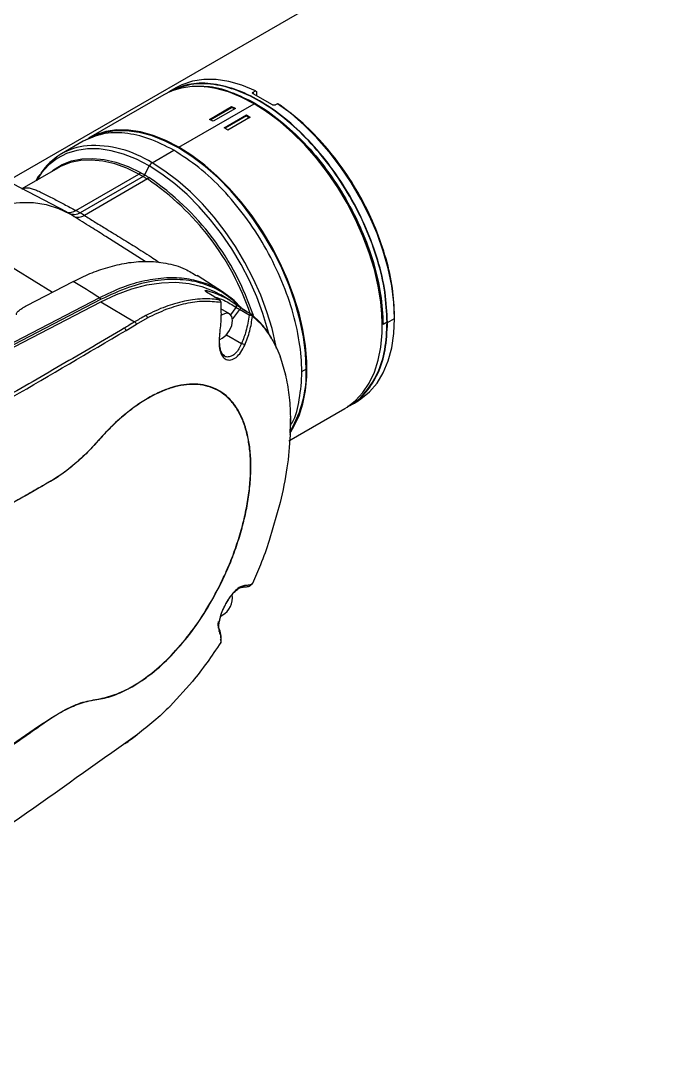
# Model space of a CAD drawing. Header units: millimetres. Extents: x -356 to 237, y 0 to 365.
# Drawn here: x -203.54 to -198.65, y 265.25 to 272.93 of the extents above; entities that cross this region are included whole.
import ezdxf

# ---------------------------------------------------------------- set-up
doc = ezdxf.new("R2010")
doc.units = ezdxf.units.MM

msp = doc.modelspace()

# ---------------------------------------------------------------- linework, layer by layer
at = {"color": 7, "linetype": 'Continuous', "lineweight": 25}
for p, q in [((-203.6184, 271.7383), (-190.0371, 279.5786)), ((-202.3754, 272.4261), (-202.4283, 272.3956)), ((-202.4672, 272.3731), (-203.0324, 272.0468)), ((-201.7965, 272.3932), (-201.7798, 272.4028)), ((-201.7965, 272.3932), (-201.7965, 272.3814)), ((-201.6517, 272.2978), (-201.7965, 272.3814)), ((-201.7798, 272.4028), (-201.7714, 272.398)), ((-201.7714, 272.398), (-201.7714, 272.3669)), ((-202.3533, 271.9796), (-201.7882, 272.3058)), ((-202.125, 272.1888), (-201.958, 272.2852)), ((-202.1188, 272.1857), (-201.958, 272.2785)), ((-201.9301, 272.271), (-202.0972, 272.1746)), ((-201.958, 272.2785), (-201.958, 272.2852)), ((-201.9376, 272.2667), (-201.958, 272.2785)), ((-201.7798, 272.301), (-201.7882, 272.3058)), ((-201.6128, 272.3064), (-201.6295, 272.2968)), ((-201.6044, 272.3016), (-201.6128, 272.3064)), ((-201.6044, 272.3016), (-201.5933, 272.2945)), ((-202.0136, 272.1264), (-201.8466, 272.2228)), ((-201.8466, 272.2142), (-202.0066, 272.1219)), ((-201.8188, 272.2049), (-201.9858, 272.1084)), ((-201.8466, 272.2228), (-201.8466, 272.2142)), ((-201.8466, 272.2142), (-201.8246, 272.2015)), ((-203.0713, 272.0243), (-203.2343, 271.9302)), ((-202.3561, 271.9747), (-202.3533, 271.9796)), ((-202.5553, 271.863), (-202.3923, 271.9571)), ((-203.1928, 271.492), (-203.8637, 271.842)), ((-203.2612, 271.8238), (-203.5306, 271.6683)), ((-203.2529, 271.8284), (-203.2612, 271.8238)), ((-202.6103, 271.7733), (-202.5766, 271.8392)), ((-203.1255, 271.5053), (-202.653, 271.778)), ((-202.621, 271.7614), (-203.0935, 271.4886)), ((-202.5899, 271.7416), (-203.0624, 271.4688)), ((-203.0935, 271.4886), (-203.1255, 271.5053)), ((-203.0624, 271.4688), (-203.0935, 271.4886)), ((-204.1043, 271.3866), (-203.3026, 270.8914)), ((-202.6074, 271.1226), (-202.9019, 271.3098)), ((-202.8895, 271.3019), (-202.9019, 271.3097)), ((-203.4944, 270.7916), (-203.1456, 270.9731)), ((-202.0197, 270.8904), (-202.2158, 271.0171)), ((-202.9495, 270.8507), (-207.4675, 268.4998)), ((-202.937, 270.839), (-207.455, 268.4881)), ((-207.4373, 268.483), (-202.9379, 270.8206)), ((-202.9379, 270.8206), (-202.6855, 270.6696)), ((-201.97, 270.8295), (-202.039, 270.8713)), ((-201.9739, 270.7288), (-202.0392, 270.7665)), ((-201.9652, 270.7219), (-201.924, 270.7765)), ((-201.8998, 270.7634), (-201.9525, 270.6934)), ((-201.8266, 270.7188), (-201.8998, 270.7634)), ((-202.6724, 270.6526), (-202.5885, 270.7001)), ((-202.028, 270.7235), (-202.0388, 270.7164)), ((-202.0387, 270.7297), (-202.028, 270.7235)), ((-201.7408, 270.6621), (-201.8084, 270.7263)), ((-201.8013, 270.7122), (-201.7341, 270.6487)), ((-200.7915, 270.6664), (-200.8221, 270.6487)), ((-200.7887, 270.6648), (-200.7358, 270.6953)), ((-200.7358, 270.6953), (-200.7358, 270.7114)), ((-202.7499, 270.6059), (-202.6724, 270.6526)), ((-200.8277, 270.6423), (-200.8277, 270.6519)), ((-202.0473, 270.5384), (-202.028, 270.5467)), ((-201.996, 270.5733), (-201.8835, 270.5077)), ((-202.0111, 270.4137), (-202.0219, 270.4232)), ((-201.5905, 270.3986), (-201.5539, 270.2725)), ((-201.3984, 270.316), (-201.4346, 270.2951)), ((-201.0701, 270.0429), (-201.0172, 270.0734)), ((-201.5285, 269.7783), (-201.1091, 270.0204)), ((-201.5173, 269.9578), (-201.519, 269.8213)), ((-201.5928, 269.3151), (-201.6753, 269.0284)), ((-201.8045, 268.7023), (-201.8014, 268.7069)), ((-202.0392, 268.4627), (-202.028, 268.4682)), ((-202.0402, 268.2642), (-202.04, 268.2647)), ((-202.2517, 267.9725), (-202.4192, 267.7872)), ((-202.6653, 267.5747), (-202.7511, 267.5123))]:
    msp.add_line(p, q, dxfattribs=at)
at = {"color": 7, "linetype": 'Continuous', "lineweight": 25, "flags": 128}
for points in [[(-201.7882, 272.3058), (-201.8853, 272.3562), (-201.9815, 272.3947), (-202.0757, 272.4209), (-202.1669, 272.4346), (-202.2543, 272.4355), (-202.3368, 272.4238), (-202.4138, 272.3994), (-202.4672, 272.3731)], [(-201.7798, 272.4028), (-201.8805, 272.4446), (-201.9792, 272.473), (-202.0747, 272.4876), (-202.166, 272.4883), (-202.252, 272.4751), (-202.3317, 272.4482), (-202.3754, 272.4261)], [(-201.1091, 270.0204), (-201.092, 270.0307), (-201.0287, 270.0794), (-200.9731, 270.1395), (-200.9259, 270.2105), (-200.8875, 270.2916), (-200.8584, 270.382), (-200.8388, 270.4807), (-200.8289, 270.5868), (-200.8289, 270.6992), (-200.8388, 270.8166), (-200.8584, 270.938), (-200.8875, 271.062), (-200.9259, 271.1874), (-200.9731, 271.3129), (-201.0287, 271.4372), (-201.092, 271.559), (-201.1625, 271.6771), (-201.2395, 271.7903), (-201.322, 271.8974), (-201.4094, 271.9973), (-201.5006, 272.089), (-201.5948, 272.1715), (-201.691, 272.244), (-201.7882, 272.3058)], [(-200.7358, 270.6953), (-200.7412, 270.8157), (-200.7573, 270.941), (-200.784, 271.0698), (-200.8209, 271.2006), (-200.8676, 271.3319), (-200.9236, 271.4623), (-200.9882, 271.5904), (-201.0609, 271.7146), (-201.1406, 271.8336), (-201.2266, 271.946), (-201.3178, 272.0506), (-201.4133, 272.1463), (-201.512, 272.2319), (-201.6128, 272.3064)], [(-202.3533, 271.9796), (-202.4504, 272.03), (-202.5466, 272.0685), (-202.6408, 272.0947), (-202.732, 272.1083), (-202.8194, 272.1093), (-202.9019, 272.0975), (-202.9789, 272.0732), (-203.0494, 272.0365), (-203.0566, 272.0318)], [(-202.3561, 271.9747), (-202.4562, 272.0265), (-202.5552, 272.0655), (-202.652, 272.0915), (-202.7456, 272.104), (-202.8349, 272.103), (-202.919, 272.0885), (-202.9969, 272.0606), (-203.0332, 272.0418)], [(-202.5766, 271.8392), (-202.6728, 271.889), (-202.7679, 271.9272), (-202.8611, 271.9531), (-202.9514, 271.9666), (-203.0379, 271.9675), (-203.1196, 271.9559), (-203.1957, 271.9318), (-203.2655, 271.8955), (-203.3282, 271.8473), (-203.3832, 271.7878), (-203.4223, 271.7308)], [(-201.3984, 270.316), (-201.4037, 270.4347), (-201.4193, 270.558), (-201.4453, 270.6848), (-201.4812, 270.8136), (-201.5267, 270.943), (-201.5813, 271.0716), (-201.6444, 271.198), (-201.7153, 271.3208), (-201.7932, 271.4386), (-201.8772, 271.5502), (-201.9666, 271.6543), (-202.0601, 271.7498), (-202.157, 271.8356), (-202.256, 271.9109), (-202.3561, 271.9747)], [(-201.515, 269.8453), (-201.491, 269.8843), (-201.4526, 269.9654), (-201.4235, 270.0557), (-201.4039, 270.1545), (-201.3941, 270.2606), (-201.3941, 270.3729), (-201.4039, 270.4904), (-201.4235, 270.6117), (-201.4526, 270.7357), (-201.491, 270.8611), (-201.5382, 270.9866), (-201.5938, 271.1109), (-201.6572, 271.2327), (-201.7277, 271.3509), (-201.8046, 271.464), (-201.8872, 271.5711), (-201.9745, 271.671), (-202.0658, 271.7627), (-202.1599, 271.8453), (-202.2561, 271.9178), (-202.3533, 271.9796)], [(-203.2939, 271.81), (-203.2293, 271.8493), (-203.1583, 271.8769), (-203.0816, 271.8925), (-203.0001, 271.896), (-202.9145, 271.8874), (-202.8257, 271.8667), (-202.7348, 271.8341), (-202.6425, 271.79)], [(-202.653, 271.778), (-202.7448, 271.8219), (-202.8352, 271.8543), (-202.9235, 271.8749), (-203.0086, 271.8835), (-203.0897, 271.88), (-203.166, 271.8644), (-203.2366, 271.8369), (-203.2529, 271.8284)], [(-201.6761, 270.5731), (-201.6853, 270.6082), (-201.7232, 270.7323), (-201.77, 270.8565), (-201.825, 270.9795), (-201.8877, 271.1001), (-201.9575, 271.217), (-202.0336, 271.329), (-202.1153, 271.435), (-202.2018, 271.5338), (-202.292, 271.6246), (-202.3853, 271.7062), (-202.4804, 271.778), (-202.5766, 271.8392)], [(-201.6207, 270.47), (-201.6255, 270.4951), (-201.6546, 270.6191), (-201.693, 270.7445), (-201.7402, 270.87), (-201.7958, 270.9943), (-201.8591, 271.1161), (-201.9297, 271.2343), (-202.0066, 271.3474), (-202.0892, 271.4545), (-202.1765, 271.5544), (-202.2677, 271.6461), (-202.3619, 271.7286), (-202.4581, 271.8012), (-202.5553, 271.863)], [(-204.1043, 271.3866), (-203.9895, 271.4471), (-203.8755, 271.4957), (-203.7633, 271.5318), (-203.6536, 271.5554), (-203.5474, 271.5661), (-203.4453, 271.5639), (-203.3483, 271.5489), (-203.2569, 271.521), (-203.172, 271.4807)], [(-203.1409, 271.4609), (-203.1583, 271.472), (-203.172, 271.4807)], [(-202.9379, 270.8206), (-202.8214, 270.8753), (-202.7062, 270.9176), (-202.5933, 270.9471), (-202.4834, 270.9637), (-202.3775, 270.9673), (-202.2763, 270.9577), (-202.1806, 270.9351), (-202.0911, 270.8996), (-202.039, 270.8713)], [(-202.0483, 270.8334), (-202.1029, 270.8668), (-202.1458, 270.8929)], [(-202.028, 270.5467), (-201.9987, 270.5703), (-201.9739, 270.6038), (-201.9573, 270.6421), (-201.9514, 270.6793), (-201.9573, 270.7097), (-201.9739, 270.7288), (-201.9987, 270.7337), (-202.028, 270.7235)], [(-201.8817, 270.7708), (-201.8834, 270.7718), (-201.8855, 270.7722), (-201.8877, 270.772), (-201.8902, 270.7713), (-201.8927, 270.77), (-201.8952, 270.7682), (-201.8976, 270.766), (-201.8998, 270.7634)], [(-201.8124, 270.7277), (-201.8456, 270.7478), (-201.8857, 270.7722)], [(-201.8817, 270.7708), (-201.8406, 270.7459), (-201.8084, 270.7263)], [(-201.0172, 270.0734), (-200.9882, 270.0916), (-200.9236, 270.145), (-200.8676, 270.2108), (-200.8209, 270.2882), (-200.784, 270.3764), (-200.7573, 270.4744), (-200.7412, 270.5811), (-200.7358, 270.6953)], [(-202.0482, 270.5827), (-202.0477, 270.5825), (-202.0463, 270.5821), (-202.0455, 270.5817), (-202.0453, 270.5813), (-202.0458, 270.5811), (-202.0469, 270.5809), (-202.0485, 270.5809)]]:
    msp.add_lwpolyline(points, dxfattribs=at)
at = {"color": 7, "linetype": 'Continuous', "lineweight": 25}
for centre, radius, start, end in [((-202.9971, 271.5191), 0.474, 95.402, 146.02638), ((-202.9954, 271.179), 0.8133, 57.2392, 93.27008), ((-203.3102, 271.8107), 0.0163, 336.16016, 357.46813), ((-202.5242, 271.8137), 0.0582, 122.20484, 154.06), ((-202.668, 271.8017), 0.028, 302.28147, 335.36573), ((-202.606, 271.7673), 0.0303, 302.11167, 332.73336), ((-203.7106, 270.0847), 2.0003, 18.87989, 55.92504), ((-203.7071, 270.086), 2.0131, 18.24452, 55.92079), ((-203.1729, 271.5721), 0.0819, 254.45854, 305.3227), ((-203.1087, 271.5349), 0.0807, 246.49098, 305.00847), ((-219.5788, 244.4307), 31.2178, 57.81284, 58.23718), ((-202.3046, 270.2771), 0.6457, 54.24403, 76.11746), ((-202.1594, 270.8895), 0.0175, 4.44007, 55.89414), ((-202.1529, 270.8785), 0.0165, 53.28341, 69.64875), ((-202.1472, 270.8862), 0.00695, 35.26636, 77.80495), ((-201.9379, 270.7872), 0.0175, 322.51667, 52.66437), ((-202.6995, 270.6452), 0.0281, 15.23391, 59.9883), ((-202.6144, 270.6942), 0.0265, 12.72728, 59.54449), ((-201.7487, 270.6498), 0.0146, 355.46068, 57.44129), ((-202.7772, 270.5987), 0.0282, 14.73476, 59.68521), ((-201.892, 270.4612), 0.0472, 46.31268, 79.65983), ((-201.6024, 270.3998), 0.0119, 354.04042, 52.30888), ((-201.5643, 270.2738), 0.0104, 353.02343, 36.11581), ((-202.2505, 270.2857), 0.8527, 329.71108, 2.03811), ((-201.5243, 269.9589), 0.00708, 350.94704, 16.27049), ((-201.5248, 269.8223), 0.00587, 350.12395, 15.96887), ((-201.9667, 268.8435), 0.1576, 241.91883, 242.57107), ((-201.879, 268.698), 0.0182, 272.08461, 338.84377), ((-202.1048, 268.5999), 0.1524, 300.26435, 8.4467), ((-202.0651, 268.3576), 0.0166, 323.23213, 48.01704), ((-202.2543, 267.973), 0.00256, 293.80246, 349.38886), ((-202.4234, 267.7882), 0.00431, 288.93949, 345.90701), ((-202.7582, 267.5153), 0.00811, 270.86141, 295.09971), ((-202.758, 267.5144), 0.00721, 296.98179, 343.02528), ((-202.6721, 267.5769), 0.00721, 296.70471, 341.62146)]:
    msp.add_arc(centre, radius, start, end, dxfattribs=at)
for points, knots in [([(-200.7887, 270.6648), (-200.7926, 270.7407), (-200.8007, 270.8987), (-200.8586, 271.137), (-200.9467, 271.3785), (-201.0658, 271.6139), (-201.2102, 271.8345), (-201.3749, 272.0321), (-201.5536, 272.1994), (-201.7399, 272.3299), (-201.9274, 272.4193), (-202.1092, 272.4624), (-202.282, 272.461), (-202.3806, 272.4169), (-202.4283, 272.3955)], [0, 0, 0, 0, 0.084116, 0.174875, 0.270409, 0.368426, 0.466442, 0.561971, 0.652725, 0.736837, 0.813106, 0.881336, 0.942706, 1, 1, 1, 1]), ([(-200.7915, 270.6664), (-200.7954, 270.7421), (-200.8034, 270.8996), (-200.8612, 271.1373), (-200.949, 271.378), (-201.0678, 271.6127), (-201.2117, 271.8328), (-201.3759, 272.0298), (-201.5542, 272.1965), (-201.7399, 272.3267), (-201.9269, 272.4159), (-202.1081, 272.4588), (-202.2804, 272.4574), (-202.3788, 272.4134), (-202.4263, 272.3921)], [0, 0, 0, 0, 0.084116, 0.174877, 0.270409, 0.368425, 0.466442, 0.561971, 0.652725, 0.736837, 0.813106, 0.881337, 0.942707, 1, 1, 1, 1]), ([(-202.1635, 272.4341), (-202.1578, 272.4344), (-202.0906, 272.4378), (-201.9574, 272.3942), (-201.7706, 272.3102), (-201.5848, 272.1785), (-201.4066, 272.0122), (-201.2424, 271.815), (-201.0984, 271.5951), (-200.9797, 271.3603), (-200.8919, 271.1196), (-200.8341, 270.8819), (-200.826, 270.7244), (-200.8221, 270.6487)], [0, 0, 0, 0, 0.007194, 0.084054, 0.16997, 0.264719, 0.366952, 0.474564, 0.584977, 0.695392, 0.803006, 0.905245, 1, 1, 1, 1]), ([(-201.7965, 272.3814), (-201.7978, 272.3821), (-201.8, 272.3834), (-201.8016, 272.3871), (-201.8, 272.3909), (-201.7978, 272.3924), (-201.7965, 272.3932)], [0, 0, 0, 0, 0.274008, 0.489933, 0.709232, 1, 1, 1, 1]), ([(-201.958, 272.2852), (-201.9528, 272.2826), (-201.9434, 272.278), (-201.9342, 272.2731), (-201.9301, 272.271)], [0, 0, 0, 0, 0.558121, 1, 1, 1, 1]), ([(-200.8277, 270.6519), (-200.8316, 270.7272), (-200.8396, 270.8838), (-200.897, 271.1201), (-200.9843, 271.3594), (-201.1024, 271.5927), (-201.2454, 271.8116), (-201.409, 272.0069), (-201.5849, 272.1748), (-201.7165, 272.26), (-201.7798, 272.301)], [0, 0, 0, 0, 0.11416, 0.237334, 0.366987, 0.50001, 0.633034, 0.762681, 0.885849, 1, 1, 1, 1]), ([(-201.6295, 272.2968), (-201.6312, 272.296), (-201.6347, 272.2945), (-201.6407, 272.2943), (-201.6466, 272.2951), (-201.6501, 272.2969), (-201.6517, 272.2978)], [0, 0, 0, 0, 0.2374016, 0.49501, 0.7577284, 1, 1, 1, 1]), ([(-200.7358, 270.7114), (-200.7392, 270.7816), (-200.7462, 270.9273), (-200.7968, 271.1476), (-200.8739, 271.3716), (-200.9788, 271.5917), (-201.1066, 271.8009), (-201.2541, 271.9915), (-201.4143, 272.1598), (-201.5349, 272.2506), (-201.5933, 272.2945)], [0, 0, 0, 0, 0.113092, 0.234727, 0.362728, 0.494427, 0.626891, 0.757134, 0.882323, 1, 1, 1, 1]), ([(-201.8466, 272.2228), (-201.8414, 272.2195), (-201.8321, 272.2136), (-201.8228, 272.2075), (-201.8188, 272.2049)], [0, 0, 0, 0, 0.558285, 1, 1, 1, 1]), ([(-202.0972, 272.1746), (-202.1024, 272.1773), (-202.1116, 272.1821), (-202.1209, 272.1868), (-202.125, 272.1888)], [0, 0, 0, 0, 0.561906, 1, 1, 1, 1]), ([(-201.9858, 272.1084), (-201.991, 272.1118), (-202.0002, 272.1179), (-202.0096, 272.1238), (-202.0136, 272.1264)], [0, 0, 0, 0, 0.561671, 1, 1, 1, 1]), ([(-202.3923, 271.9571), (-202.4536, 271.9889), (-202.5698, 272.0492), (-202.7524, 272.0909), (-202.925, 272.0899), (-203.0237, 272.0456), (-203.0713, 272.0243)], [0, 0, 0, 0, 0.2898186, 0.5490872, 0.7822889, 1, 1, 1, 1]), ([(-201.5173, 269.8918), (-201.5131, 269.8982), (-201.4752, 269.9564), (-201.4453, 270.0956), (-201.4248, 270.3002), (-201.446, 270.5276), (-201.5011, 270.7658), (-201.59, 271.0072), (-201.7088, 271.2426), (-201.8532, 271.4634), (-202.0182, 271.6604), (-202.1957, 271.8298), (-202.3284, 271.9157), (-202.3923, 271.9571)], [0, 0, 0, 0, 0.009595, 0.086275, 0.171989, 0.266515, 0.368505, 0.475857, 0.586003, 0.696148, 0.803498, 0.905482, 1, 1, 1, 1]), ([(-203.3036, 271.7993), (-203.3031, 271.8001), (-203.3005, 271.8043), (-203.2968, 271.8074), (-203.2939, 271.81)], [0, 0, 0, 0, 0.207924, 1, 1, 1, 1]), ([(-203.3975, 271.7754), (-203.4047, 271.766), (-203.4162, 271.751), (-203.4243, 271.7341), (-203.4273, 271.7279)], [0, 0, 0, 0, 0.631829, 1, 1, 1, 1]), ([(-202.653, 271.778), (-202.6471, 271.7749), (-202.6365, 271.7692), (-202.6257, 271.7638), (-202.621, 271.7614)], [0, 0, 0, 0, 0.558681, 1, 1, 1, 1]), ([(-202.6425, 271.79), (-202.6366, 271.7869), (-202.6259, 271.7812), (-202.6151, 271.7757), (-202.6103, 271.7733)], [0, 0, 0, 0, 0.5579861, 1, 1, 1, 1]), ([(-202.6103, 271.7733), (-202.611, 271.772), (-202.6124, 271.7696), (-202.615, 271.7663), (-202.6179, 271.7634), (-202.62, 271.762), (-202.621, 271.7614)], [0, 0, 0, 0, 0.2619567, 0.5255661, 0.7756304, 1, 1, 1, 1]), ([(-202.621, 271.7614), (-202.6152, 271.7576), (-202.6049, 271.7509), (-202.5945, 271.7445), (-202.5899, 271.7416)], [0, 0, 0, 0, 0.557813, 1, 1, 1, 1]), ([(-202.6103, 271.7733), (-202.6045, 271.7695), (-202.5942, 271.7628), (-202.5837, 271.7563), (-202.579, 271.7534)], [0, 0, 0, 0, 0.558416, 1, 1, 1, 1]), ([(-203.5322, 271.6666), (-203.5308, 271.6676), (-203.5249, 271.6721), (-203.5173, 271.6729), (-203.5115, 271.6734)], [0, 0, 0, 0, 0.228095, 1, 1, 1, 1]), ([(-203.516, 271.6738), (-203.5192, 271.6717), (-203.5237, 271.6689), (-203.5243, 271.664), (-203.5244, 271.6626)], [0, 0, 0, 0, 0.7278705, 1, 1, 1, 1]), ([(-203.5115, 271.6734), (-203.5082, 271.6743), (-203.4971, 271.6775), (-203.4743, 271.6738), (-203.4451, 271.6661), (-203.4116, 271.6524), (-203.3755, 271.6358), (-203.336, 271.6158), (-203.2822, 271.5876), (-203.2119, 271.5504), (-203.1554, 271.5209), (-203.1255, 271.5053)], [0, 0, 0, 0, 0.023899, 0.08055, 0.158545, 0.238047, 0.334327, 0.439158, 0.550546, 0.762487, 1, 1, 1, 1]), ([(-203.0935, 271.4886), (-203.1075, 271.4815), (-203.1329, 271.4687), (-203.1599, 271.477), (-203.172, 271.4807)], [0, 0, 0, 0, 0.550786, 1, 1, 1, 1]), ([(-202.9019, 271.3097), (-202.9392, 271.3334), (-203.0188, 271.3838), (-203.0985, 271.4342), (-203.1409, 271.4609)], [0, 0, 0, 0, 0.4684029, 1, 1, 1, 1]), ([(-203.0624, 271.4688), (-203.0377, 271.4532), (-202.9862, 271.4207), (-202.9165, 271.3778), (-202.8525, 271.3388), (-202.7956, 271.304), (-202.7384, 271.2688), (-202.6808, 271.233), (-202.6227, 271.1962), (-202.5659, 271.1593), (-202.5241, 271.1316), (-202.5031, 271.1171), (-202.4987, 271.114)], [0, 0, 0, 0, 0.131427, 0.274519, 0.368585, 0.468814, 0.57505, 0.670858, 0.774236, 0.885008, 0.975887, 1, 1, 1, 1]), ([(-203.1456, 270.9731), (-203.1044, 270.9933), (-203.0208, 271.0343), (-202.8874, 271.0815), (-202.7466, 271.1145), (-202.5997, 271.1276), (-202.4505, 271.1141), (-202.3187, 271.0779), (-202.2467, 271.0322), (-202.2177, 271.0138)], [0, 0, 0, 0, 0.141138, 0.286434, 0.434832, 0.58549, 0.738314, 0.894719, 1, 1, 1, 1]), ([(-202.0199, 270.8895), (-202.0221, 270.8913), (-202.0612, 270.923), (-202.1547, 270.961), (-202.2965, 270.9979), (-202.4515, 271.0031), (-202.614, 270.9802), (-202.7834, 270.9303), (-202.8927, 270.8779), (-202.9495, 270.8507)], [0, 0, 0, 0, 0.008798, 0.154657, 0.303229, 0.459467, 0.627469, 0.806589, 1, 1, 1, 1]), ([(-201.8859, 270.774), (-201.9276, 270.813), (-202.0111, 270.8908), (-202.1709, 270.962), (-202.3478, 270.9935), (-202.5387, 270.9822), (-202.7399, 270.9321), (-202.8694, 270.8709), (-202.937, 270.839)], [0, 0, 0, 0, 0.150129, 0.300345, 0.455008, 0.621834, 0.802512, 1, 1, 1, 1]), ([(-202.1458, 270.8929), (-202.1485, 270.8947), (-202.1525, 270.8972), (-202.1598, 270.9035), (-202.1543, 270.9056), (-202.1515, 270.9046), (-202.1496, 270.904)], [0, 0, 0, 0, 0.448543, 0.653701, 0.756461, 1, 1, 1, 1]), ([(-201.8962, 270.7826), (-201.9026, 270.7907), (-201.9365, 270.8337), (-201.9825, 270.8645), (-202.0199, 270.8895)], [0, 0, 0, 0, 0.186969, 1, 1, 1, 1]), ([(-202.9495, 270.8507), (-202.947, 270.8489), (-202.9424, 270.8456), (-202.9387, 270.8411), (-202.937, 270.839)], [0, 0, 0, 0, 0.5249743, 1, 1, 1, 1]), ([(-202.0483, 270.8334), (-202.0666, 270.8361), (-202.1088, 270.8421), (-202.1767, 270.8429), (-202.2464, 270.8369), (-202.3165, 270.8246), (-202.3842, 270.8072), (-202.4561, 270.7829), (-202.5282, 270.7535), (-202.5764, 270.7294), (-202.601, 270.7171)], [0, 0, 0, 0, 0.096226, 0.222393, 0.353716, 0.460932, 0.593803, 0.718297, 0.856722, 1, 1, 1, 1]), ([(-202.5885, 270.7001), (-202.5402, 270.7236), (-202.4478, 270.7685), (-202.3055, 270.8104), (-202.1694, 270.831), (-202.0819, 270.8221), (-202.0397, 270.8178)], [0, 0, 0, 0, 0.281895, 0.539361, 0.777856, 1, 1, 1, 1]), ([(-202.0889, 270.8582), (-202.0639, 270.8502), (-202.0049, 270.8314), (-201.9536, 270.7966), (-201.924, 270.7765)], [0, 0, 0, 0, 0.423399, 1, 1, 1, 1]), ([(-202.0397, 270.8178), (-202.0383, 270.7781), (-202.0355, 270.6989), (-202.0442, 270.6201), (-202.0485, 270.5809)], [0, 0, 0, 0, 0.501225, 1, 1, 1, 1]), ([(-202.0397, 270.8178), (-202.0399, 270.8196), (-202.0403, 270.8231), (-202.0428, 270.829), (-202.0463, 270.8318), (-202.0483, 270.8334)], [0, 0, 0, 0, 0.292059, 0.582296, 1, 1, 1, 1]), ([(-202.044, 270.8304), (-202.0446, 270.8312), (-202.0457, 270.8326), (-202.0475, 270.8332), (-202.0483, 270.8334)], [0, 0, 0, 0, 0.509794, 1, 1, 1, 1]), ([(-202.0377, 270.8167), (-202.0377, 270.8179), (-202.0379, 270.8212), (-202.04, 270.826), (-202.0427, 270.8288), (-202.0438, 270.83)], [0, 0, 0, 0, 0.225735, 0.672311, 1, 1, 1, 1]), ([(-202.0369, 270.817), (-202.0371, 270.8172), (-202.0379, 270.8179), (-202.039, 270.8178), (-202.0397, 270.8178)], [0, 0, 0, 0, 0.288088, 1, 1, 1, 1]), ([(-202.0397, 270.8162), (-202.0394, 270.8163), (-202.0384, 270.8164), (-202.0375, 270.8168), (-202.0369, 270.817)], [0, 0, 0, 0, 0.349421, 1, 1, 1, 1]), ([(-203.5718, 270.7228), (-203.5725, 270.7243), (-203.5739, 270.7279), (-203.5676, 270.7444), (-203.5472, 270.7596), (-203.5259, 270.774), (-203.509, 270.7839), (-203.5001, 270.7886), (-203.4944, 270.7916)], [0, 0, 0, 0, 0.045542, 0.103764, 0.458747, 0.723277, 0.821602, 1, 1, 1, 1]), ([(-201.9273, 270.8011), (-201.9242, 270.799), (-201.9174, 270.7941), (-201.9062, 270.7865), (-201.8959, 270.7797), (-201.8876, 270.7745), (-201.8836, 270.772), (-201.8817, 270.7708)], [0, 0, 0, 0, 0.202275, 0.461913, 0.741342, 0.876755, 1, 1, 1, 1]), ([(-201.924, 270.7765), (-201.9231, 270.7762), (-201.9212, 270.7754), (-201.9173, 270.7735), (-201.9133, 270.7713), (-201.9091, 270.769), (-201.9058, 270.767), (-201.9027, 270.7652), (-201.9008, 270.764), (-201.8998, 270.7634)], [0, 0, 0, 0, 0.1062153, 0.2245971, 0.4661049, 0.607607, 0.7471314, 0.879494, 1, 1, 1, 1]), ([(-202.6855, 270.6696), (-202.6999, 270.6609), (-202.7257, 270.6453), (-202.7515, 270.6299), (-202.7629, 270.6231)], [0, 0, 0, 0, 0.55964, 1, 1, 1, 1]), ([(-202.601, 270.7171), (-202.6168, 270.7087), (-202.6453, 270.6935), (-202.6731, 270.6769), (-202.6855, 270.6696)], [0, 0, 0, 0, 0.554715, 1, 1, 1, 1]), ([(-201.8266, 270.7188), (-201.833, 270.6789), (-201.8445, 270.6064), (-201.8715, 270.5383), (-201.8835, 270.5077)], [0, 0, 0, 0, 0.551764, 1, 1, 1, 1]), ([(-201.8594, 270.4954), (-201.8456, 270.5309), (-201.8182, 270.601), (-201.8069, 270.6754), (-201.8013, 270.7122)], [0, 0, 0, 0, 0.50621, 1, 1, 1, 1]), ([(-201.8124, 270.7276), (-201.814, 270.7274), (-201.8175, 270.727), (-201.8224, 270.7236), (-201.8251, 270.7205), (-201.8266, 270.7188)], [0, 0, 0, 0, 0.2649476, 0.6200623, 1, 1, 1, 1]), ([(-201.8013, 270.7122), (-201.8028, 270.7134), (-201.8064, 270.7164), (-201.8132, 270.7182), (-201.8202, 270.7192), (-201.8245, 270.719), (-201.8266, 270.7188)], [0, 0, 0, 0, 0.21726, 0.516516, 0.770394, 1, 1, 1, 1]), ([(-201.8084, 270.7263), (-201.8096, 270.727), (-201.8109, 270.7279), (-201.8123, 270.7276), (-201.8124, 270.7276)], [0, 0, 0, 0, 0.9084945, 1, 1, 1, 1]), ([(-201.8084, 270.7263), (-201.8072, 270.7254), (-201.8048, 270.7236), (-201.8018, 270.7187), (-201.8015, 270.7147), (-201.8013, 270.7122)], [0, 0, 0, 0, 0.268248, 0.548641, 1, 1, 1, 1]), ([(-201.6579, 270.5425), (-201.6664, 270.5584), (-201.688, 270.5988), (-201.7176, 270.6339), (-201.7355, 270.6552)], [0, 0, 0, 0, 0.393232, 1, 1, 1, 1]), ([(-201.0859, 270.037), (-201.0806, 270.0389), (-201.0264, 270.0581), (-200.9428, 270.1425), (-200.852, 270.2842), (-200.798, 270.4654), (-200.7919, 270.5959), (-200.7887, 270.6648)], [0, 0, 0, 0, 0.02321, 0.235926, 0.463699, 0.716932, 1, 1, 1, 1]), ([(-201.0721, 270.0463), (-201.0721, 270.0463), (-201.024, 270.0652), (-200.9453, 270.1459), (-200.8546, 270.2868), (-200.8007, 270.4676), (-200.7947, 270.5977), (-200.7915, 270.6664)], [0, 0, 0, 0, 0.00009, 0.217844, 0.451002, 0.71023, 1, 1, 1, 1]), ([(-202.7629, 270.6231), (-202.9211, 270.5297), (-203.2384, 270.3424), (-203.8114, 270.0133), (-204.2283, 269.7814), (-204.4838, 269.6393)], [0, 0, 0, 0, 0.277976, 0.557604, 1, 1, 1, 1]), ([(-204.4707, 269.6194), (-204.1803, 269.7805), (-203.6021, 270.1013), (-203.0331, 270.4382), (-202.7499, 270.6059)], [0, 0, 0, 0, 0.502211, 1, 1, 1, 1]), ([(-202.0485, 270.5809), (-202.0506, 270.5587), (-202.0545, 270.5171), (-202.0483, 270.4594), (-202.0319, 270.4136), (-202.0012, 270.3838), (-201.9599, 270.3815), (-201.9209, 270.4036), (-201.8849, 270.4424), (-201.8683, 270.4769), (-201.8594, 270.4954)], [0, 0, 0, 0, 0.165334, 0.311145, 0.429331, 0.522679, 0.610774, 0.716365, 0.847247, 1, 1, 1, 1]), ([(-202.0466, 270.4971), (-202.0473, 270.5012), (-202.0521, 270.529), (-202.0484, 270.5573), (-202.0453, 270.5814)], [0, 0, 0, 0, 0.147905, 1, 1, 1, 1]), ([(-201.7341, 270.6487), (-201.7053, 270.6122), (-201.6451, 270.536), (-201.6092, 270.4457), (-201.5905, 270.3986)], [0, 0, 0, 0, 0.47862, 1, 1, 1, 1]), ([(-201.8835, 270.5077), (-201.8896, 270.4939), (-201.9012, 270.4677), (-201.9259, 270.4356), (-201.9533, 270.4134), (-201.9816, 270.4044), (-202.003, 270.4062), (-202.0102, 270.4129), (-202.0111, 270.4137)], [0, 0, 0, 0, 0.252915, 0.481556, 0.676885, 0.834211, 0.980357, 1, 1, 1, 1]), ([(-202.0114, 270.4131), (-202.0168, 270.4177), (-202.0308, 270.4296), (-202.0427, 270.46), (-202.0452, 270.4841), (-202.0466, 270.4971)], [0, 0, 0, 0, 0.22346, 0.581617, 1, 1, 1, 1]), ([(-201.5539, 270.2725), (-201.5441, 270.2225), (-201.5238, 270.1185), (-201.5195, 270.0127), (-201.5173, 269.9578)], [0, 0, 0, 0, 0.4816552, 1, 1, 1, 1]), ([(-202.0393, 268.7037), (-202.0186, 268.7475), (-201.9775, 268.8348), (-201.9262, 268.9695), (-201.8834, 269.1046), (-201.8505, 269.2386), (-201.8274, 269.3696), (-201.8146, 269.496), (-201.8124, 269.6163), (-201.8202, 269.7287), (-201.8389, 269.832), (-201.8678, 269.9249), (-201.9064, 270.0063), (-201.955, 270.0751), (-202.0129, 270.1301), (-202.0793, 270.1707), (-202.1534, 270.1958), (-202.2338, 270.2052), (-202.3193, 270.1995), (-202.4089, 270.1788), (-202.5012, 270.1428), (-202.5958, 270.0932), (-202.6913, 270.0299), (-202.7949, 269.9466), (-202.9048, 269.8425), (-203.0116, 269.7162), (-203.1297, 269.6045), (-203.2506, 269.5102), (-203.3773, 269.439), (-203.4995, 269.3686), (-203.6219, 269.2986), (-204.0546, 269.0526), (-204.8052, 268.6394), (-205.8735, 268.0612), (-206.5872, 267.6758), (-206.9436, 267.4833)], [0, 0, 0, 0, 0.020104, 0.04006, 0.059823, 0.078903, 0.097323, 0.115026, 0.131619, 0.147206, 0.161767, 0.175114, 0.187475, 0.199036, 0.209872, 0.220425, 0.231105, 0.242104, 0.253816, 0.266506, 0.280141, 0.294876, 0.310793, 0.32762, 0.35002, 0.37356, 0.396215, 0.417404, 0.437018, 0.456486, 0.476009, 0.49556, 0.663191, 0.831785, 1, 1, 1, 1]), ([(-202.0409, 268.7045), (-202.0203, 268.7482), (-201.9793, 268.8352), (-201.9282, 268.9696), (-201.8855, 269.1042), (-201.8526, 269.2378), (-201.8296, 269.3685), (-201.8168, 269.4946), (-201.8146, 269.6145), (-201.8223, 269.7267), (-201.8409, 269.8298), (-201.8696, 269.9225), (-201.9081, 270.0038), (-201.9565, 270.0726), (-202.0142, 270.1276), (-202.0803, 270.1683), (-202.1542, 270.1936), (-202.2344, 270.2032), (-202.3197, 270.1977), (-202.4092, 270.1771), (-202.5014, 270.1413), (-202.5959, 270.0919), (-202.6912, 270.0287), (-202.786, 269.9526), (-202.8803, 269.8652), (-202.9687, 269.7662), (-203.0592, 269.6688), (-203.1553, 269.5835), (-203.2522, 269.51), (-203.4505, 269.3956), (-203.9644, 269.1025), (-204.8052, 268.6388), (-205.8736, 268.0606), (-206.5872, 267.6749), (-206.9436, 267.4823)], [0, 0, 0, 0, 0.02006, 0.039972, 0.05969, 0.078727, 0.097106, 0.114773, 0.131335, 0.146895, 0.161434, 0.174768, 0.187117, 0.19867, 0.209498, 0.220041, 0.230707, 0.241691, 0.253386, 0.266056, 0.279674, 0.294394, 0.310295, 0.32711, 0.344896, 0.36363, 0.382253, 0.400121, 0.416942, 0.432698, 0.495152, 0.662904, 0.831637, 1, 1, 1, 1]), ([(-201.5188, 269.8339), (-201.5182, 269.8515), (-201.5168, 269.8888), (-201.5172, 269.9261), (-201.5174, 269.9458)], [0, 0, 0, 0, 0.472124, 1, 1, 1, 1]), ([(-201.519, 269.8213), (-201.525, 269.7386), (-201.5376, 269.5681), (-201.574, 269.4011), (-201.5928, 269.3151)], [0, 0, 0, 0, 0.485142, 1, 1, 1, 1]), ([(-201.6753, 269.0284), (-201.6966, 268.9678), (-201.7348, 268.8591), (-201.781, 268.7536), (-201.8014, 268.7069)], [0, 0, 0, 0, 0.558045, 1, 1, 1, 1]), ([(-206.9436, 265.2491), (-206.518, 265.5328), (-205.6668, 266.1003), (-204.6399, 266.7894), (-203.862, 267.3131), (-203.4748, 267.5951), (-203.2111, 267.7621), (-203.0787, 267.8204), (-202.9443, 267.8399), (-202.8124, 267.8767), (-202.6818, 267.9438), (-202.5449, 268.0397), (-202.4058, 268.1679), (-202.2702, 268.3266), (-202.1453, 268.5066), (-202.076, 268.6379), (-202.0409, 268.7045)], [0, 0, 0, 0, 0.252935, 0.505913, 0.611604, 0.716705, 0.742596, 0.765979, 0.787489, 0.80948, 0.833382, 0.859691, 0.891953, 0.926647, 0.962769, 1, 1, 1, 1]), ([(-206.9436, 265.2482), (-206.5182, 265.5321), (-205.6674, 266.1), (-204.763, 266.7026), (-204.2348, 267.062), (-204.077, 267.1694), (-203.9197, 267.2769), (-203.7628, 267.3843), (-203.6067, 267.4923), (-203.4506, 267.5992), (-203.3031, 267.7076), (-203.161, 267.7848), (-203.0303, 267.8301), (-202.9087, 267.8431), (-202.7902, 267.8854), (-202.6711, 267.9483), (-202.5413, 268.0404), (-202.4053, 268.1657), (-202.2693, 268.3248), (-202.144, 268.5052), (-202.0745, 268.6368), (-202.0393, 268.7037)], [0, 0, 0, 0, 0.2528434, 0.5057268, 0.5372389, 0.568694, 0.6000864, 0.6314194, 0.6626991, 0.6939411, 0.7249549, 0.7531395, 0.7735431, 0.7928955, 0.8132606, 0.8352959, 0.8593657, 0.8916947, 0.9264666, 0.9626746, 1, 1, 1, 1]), ([(-201.862, 268.6914), (-201.8723, 268.6888), (-201.8975, 268.6825), (-201.9323, 268.6522), (-201.9693, 268.6103), (-202.0034, 268.5564), (-202.0312, 268.4975), (-202.0491, 268.4398), (-202.0585, 268.3895), (-202.0538, 268.36), (-202.0519, 268.3477)], [0, 0, 0, 0, 0.075242, 0.183983, 0.32173, 0.47795, 0.638425, 0.787487, 0.911045, 1, 1, 1, 1]), ([(-202.0098, 268.5356), (-202.0057, 268.5443), (-201.9934, 268.5703), (-201.9693, 268.6056), (-201.9411, 268.6395), (-201.9173, 268.6607), (-201.8973, 268.675), (-201.8844, 268.6783), (-201.8784, 268.6798)], [0, 0, 0, 0, 0.143573, 0.430479, 0.637992, 0.802426, 0.908518, 1, 1, 1, 1]), ([(-201.8784, 268.6798), (-201.8698, 268.6803), (-201.852, 268.6813), (-201.825, 268.6856), (-201.811, 268.697), (-201.8042, 268.7025)], [0, 0, 0, 0, 0.327987, 0.675399, 1, 1, 1, 1]), ([(-201.8014, 268.7069), (-201.8086, 268.7025), (-201.827, 268.6913), (-201.8488, 268.6914), (-201.862, 268.6914)], [0, 0, 0, 0, 0.392567, 1, 1, 1, 1]), ([(-202.0479, 268.4239), (-202.0458, 268.4359), (-202.0405, 268.4651), (-202.0269, 268.5025), (-202.0144, 268.5269), (-202.0098, 268.5356)], [0, 0, 0, 0, 0.307059, 0.750737, 1, 1, 1, 1]), ([(-202.0555, 268.371), (-202.0567, 268.3785), (-202.0596, 268.3956), (-202.0574, 268.413), (-202.0561, 268.4228)], [0, 0, 0, 0, 0.431862, 1, 1, 1, 1]), ([(-202.037, 268.274), (-202.0365, 268.2863), (-202.0351, 268.3161), (-202.0439, 268.3447), (-202.0491, 268.3616)], [0, 0, 0, 0, 0.4097754, 1, 1, 1, 1]), ([(-202.0519, 268.3477), (-202.0471, 268.3326), (-202.0386, 268.3056), (-202.0395, 268.2773), (-202.04, 268.2647)], [0, 0, 0, 0, 0.556749, 1, 1, 1, 1]), ([(-202.0371, 268.2759), (-202.0377, 268.2789), (-202.0387, 268.284), (-202.0424, 268.2877), (-202.044, 268.2892)], [0, 0, 0, 0, 0.5717729, 1, 1, 1, 1]), ([(-202.04, 268.2647), (-202.039, 268.2666), (-202.0371, 268.2701), (-202.0371, 268.2741), (-202.0371, 268.2759)], [0, 0, 0, 0, 0.544335, 1, 1, 1, 1]), ([(-202.04, 268.2647), (-202.0735, 268.2139), (-202.1397, 268.1133), (-202.2147, 268.0191), (-202.2517, 267.9725)], [0, 0, 0, 0, 0.505852, 1, 1, 1, 1]), ([(-202.4192, 267.7872), (-202.4591, 267.7485), (-202.537, 267.6729), (-202.6232, 267.6069), (-202.6653, 267.5747)], [0, 0, 0, 0, 0.511673, 1, 1, 1, 1]), ([(-202.7511, 267.5123), (-203.0344, 267.3105), (-203.6037, 266.9049), (-204.1816, 266.5117), (-204.4719, 266.3141)], [0, 0, 0, 0, 0.497607, 1, 1, 1, 1]), ([(-202.7548, 267.508), (-202.7418, 267.5174), (-202.7131, 267.5382), (-202.6845, 267.5591), (-202.6689, 267.5705)], [0, 0, 0, 0, 0.452553, 1, 1, 1, 1])]:
    msp.add_open_spline(points, degree=3, knots=knots, dxfattribs=at)

doc.saveas('drawing.dxf')
